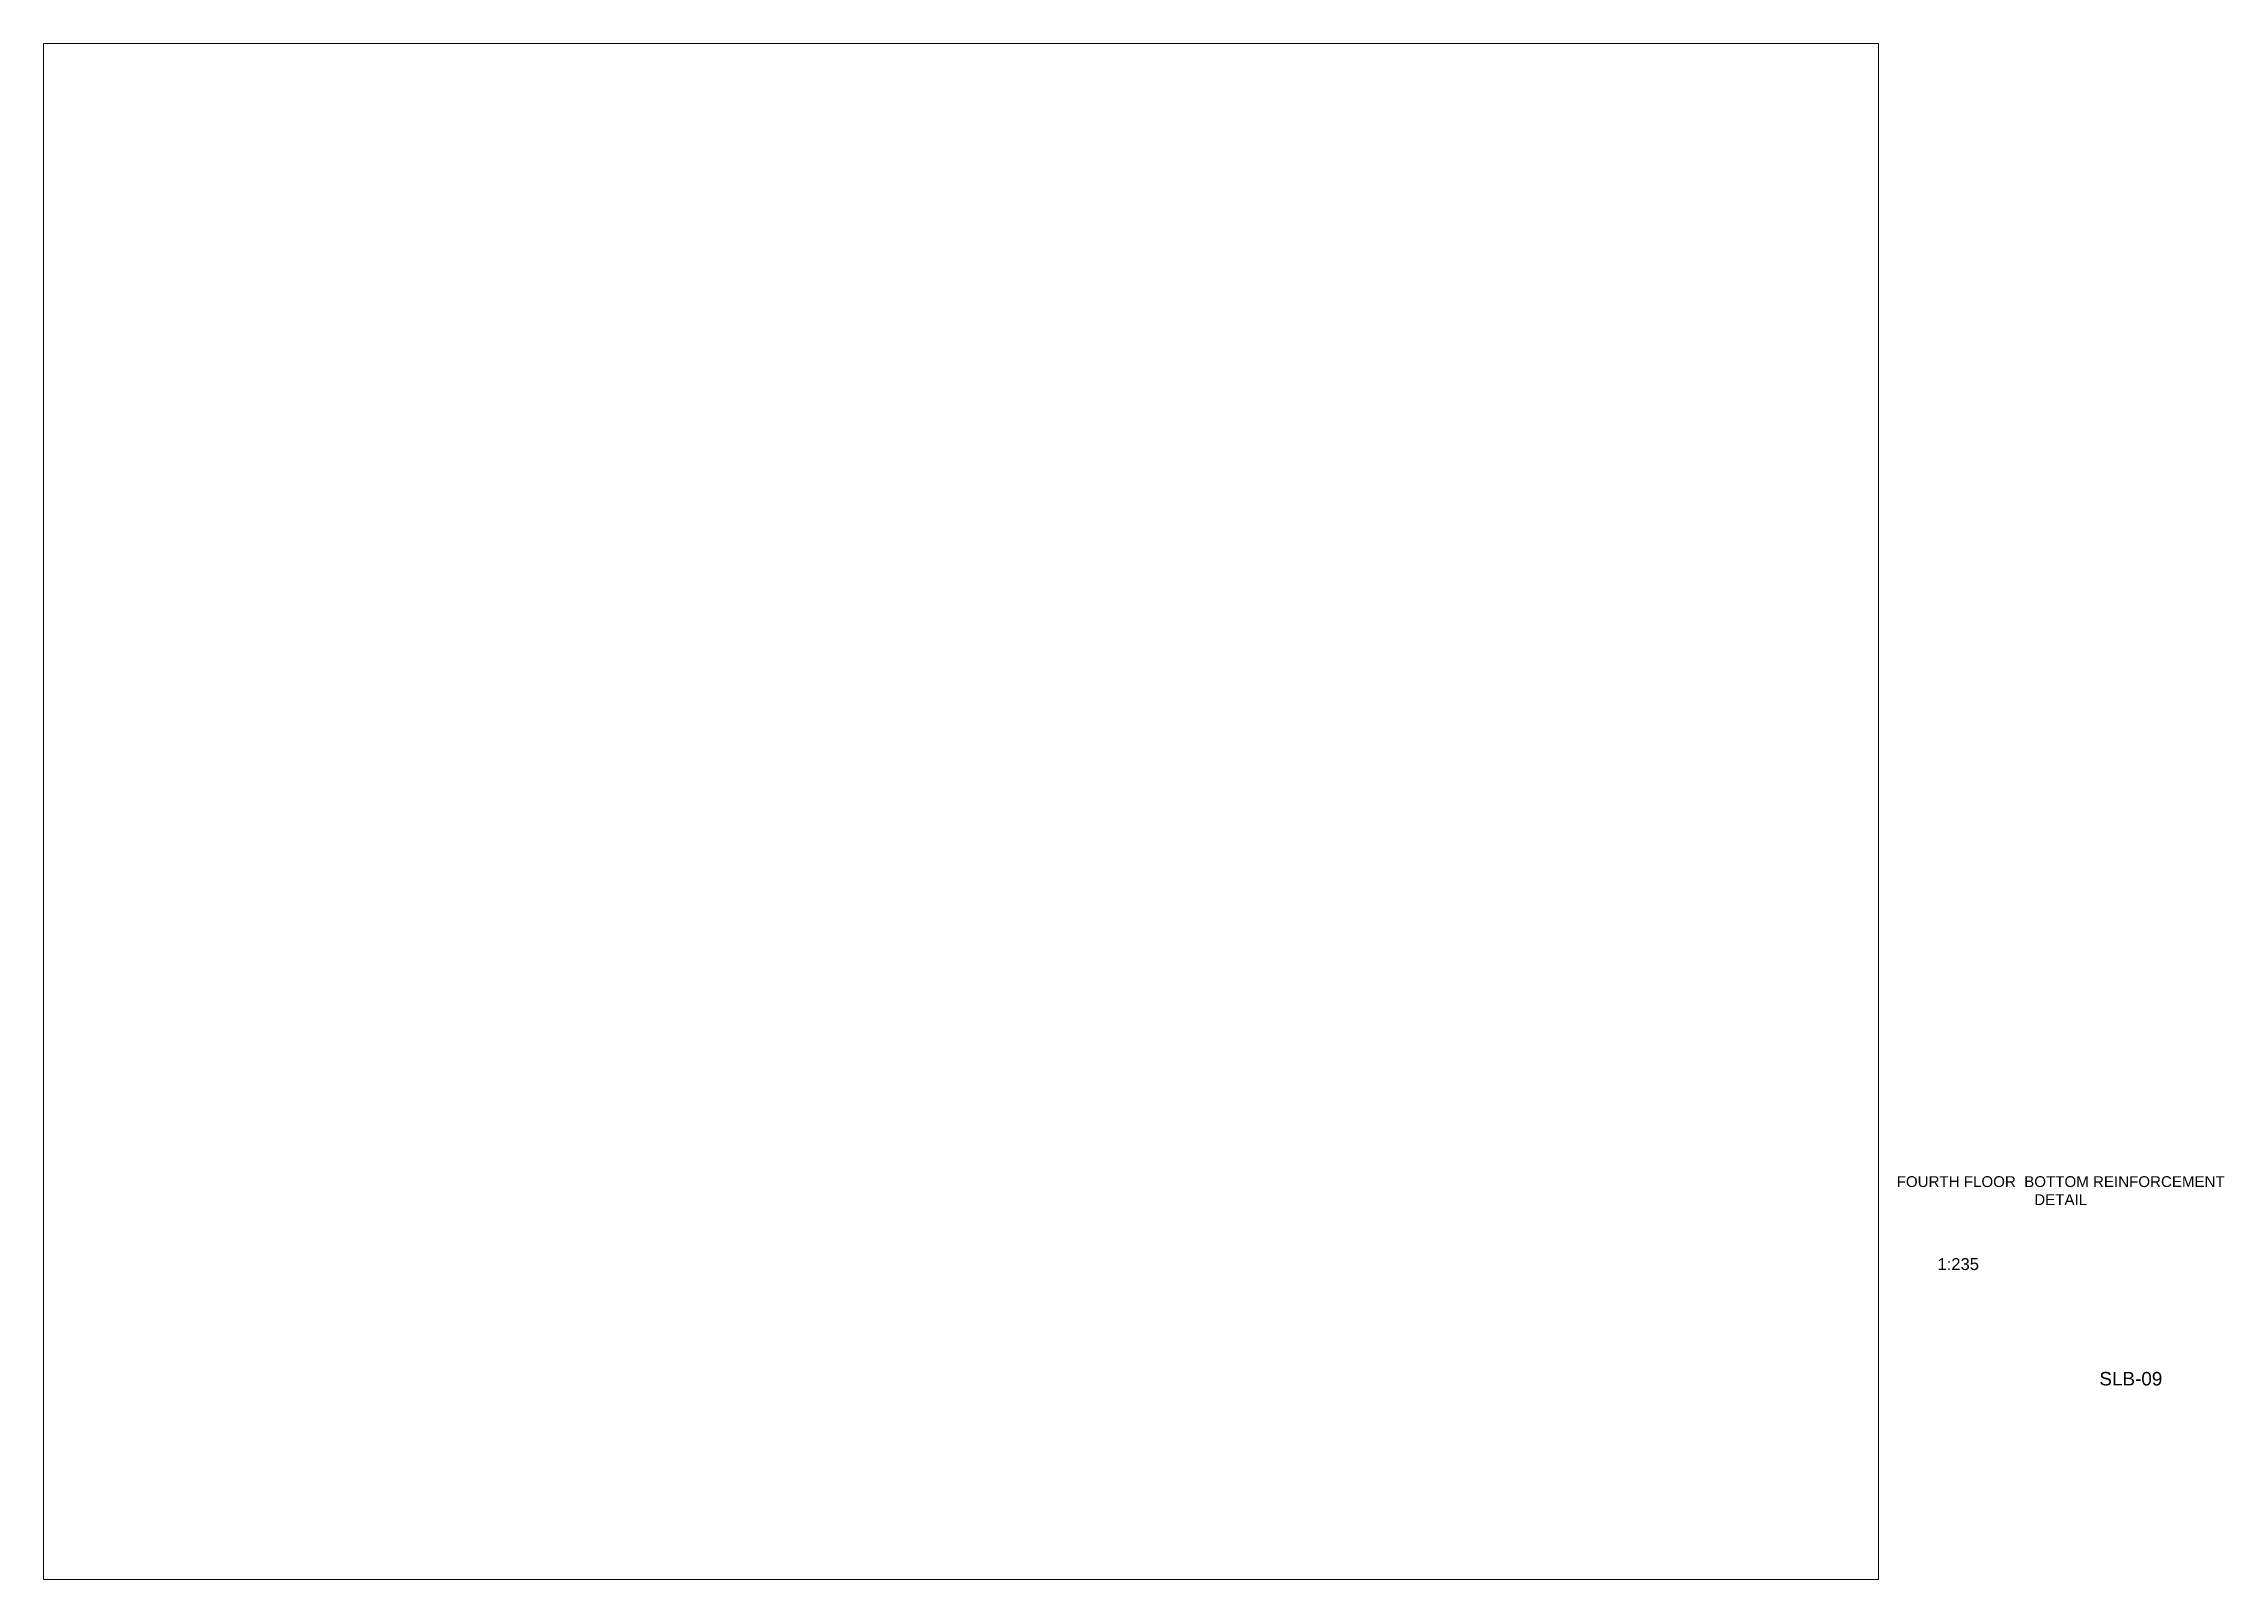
# Paper-space layout 'SLB-09' of a CAD drawing. Header units: millimetres. Extents: x 7 to 411, y 11 to 295.
import ezdxf

# ---------------------------------------------------------------- set-up
doc = ezdxf.new("R2010")
doc.units = ezdxf.units.MM
doc.header["$MEASUREMENT"] = 0
for name, color, linetype, lineweight in [('DIM', 174, 'Continuous', 0), ('G-ANNO-TTLB', 6, 'Continuous', 9), ('label', 7, 'Continuous', 0)]:
    doc.layers.add(name, color=color, linetype=linetype, lineweight=lineweight)
doc.styles.add('ARIAL', font='arial.ttf', dxfattribs={"height": 2.2})
doc.styles.get("Standard").update_dxf_attribs({"font": 'arial.ttf'})

psp = doc.layouts.new('SLB-09')

# ---------------------------------------------------------------- texts
at = {"layer": 'DIM', "ltscale": 1000, "insert": (350.04, 85.39), "char_height": 2, "attachment_point": 1}
psp.add_mtext_dynamic_manual_height_columns('\\pxqc;FOURTH FLOOR  BOTTOM REINFORCEMENT DETAIL', width=61.1513, gutter_width=14.53, heights=[0], dxfattribs=at)
at = {"layer": 'G-ANNO-TTLB', "color": 0, "insert": (387.77, 49.17), "char_height": 2.5, "width": 14.1097, "attachment_point": 1, "style": 'ARIAL'}
psp.add_mtext('SLB-09', dxfattribs=at)
at = {"layer": 'label', "insert": (357.81, 70.23), "char_height": 2.2, "width": 10.6214, "attachment_point": 1}
psp.add_mtext('1:235', dxfattribs=at)

# ---------------------------------------------------------------- viewports
at = {"layer": 'Defpoints'}
psp.add_viewport(center=(177.19, 152.87), size=(339.43, 284.1732), view_center_point=(1056943.6991, 70459.6862), view_height=66780.699802, dxfattribs=at)

doc.saveas('drawing.dxf')
